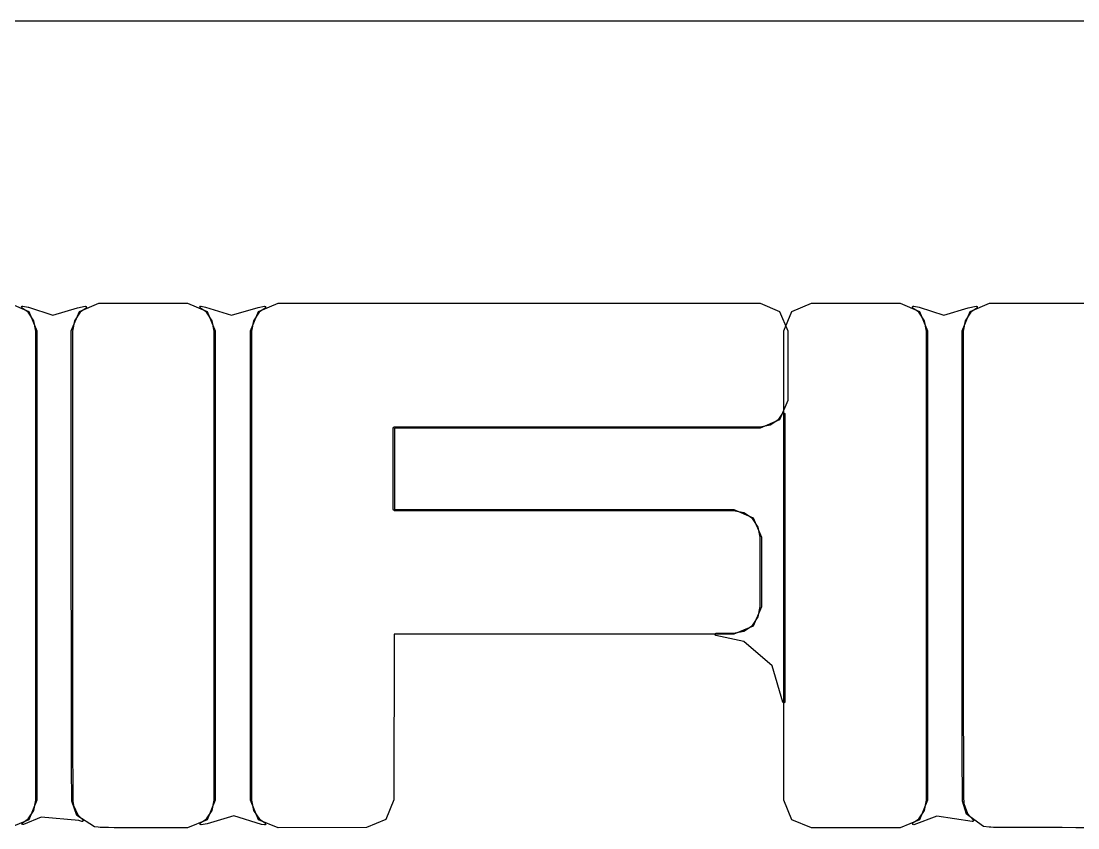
# Model space of a CAD drawing. Extents: x -22 to 351, y -111 to 35.
# Drawn here: x -13.287 to -11.332, y 26.333 to 27.825 of the extents above; entities that cross this region are included whole.
import ezdxf

# ---------------------------------------------------------------- set-up
doc = ezdxf.new("R2010")
doc.units = 0
doc.layers.add('BLACK', color=7, linetype='CONTINUOUS')

msp = doc.modelspace()

# ---------------------------------------------------------------- linework, layer by layer
at = {"layer": 'BLACK', "linetype": 'CONTINUOUS'}
for p, q in [((-5.525, 27.825), (-19.525, 27.825)), ((-5.525, 27.825), (-19.525, 27.825)), ((-13.3084, 27.303), (-13.2724, 27.2881)), ((-13.2857, 27.2958), (-13.2846, 27.2975)), ((-13.2848, 27.294), (-13.2857, 27.2958)), ((-13.2738, 27.2866), (-13.2848, 27.294)), ((-13.2846, 27.2975), (-13.2833, 27.2976)), ((-13.2833, 27.2976), (-13.2733, 27.2956)), ((-13.2733, 27.2956), (-13.2731, 27.2956)), ((-13.2731, 27.2956), (-13.2278, 27.2814)), ((-13.2278, 27.2814), (-13.1824, 27.2947)), ((-13.1824, 27.2947), (-13.1823, 27.2948)), ((-13.1823, 27.2948), (-13.1679, 27.2976)), ((-13.1788, 27.2881), (-13.1428, 27.303)), ((-13.1664, 27.294), (-13.1774, 27.2866)), ((-13.1679, 27.2976), (-13.166, 27.297)), ((-13.1656, 27.295), (-13.1664, 27.294)), ((-13.166, 27.297), (-13.1656, 27.295)), ((-13.1428, 27.303), (-12.9786, 27.303)), ((-12.9786, 27.303), (-12.9425, 27.2881)), ((-12.9558, 27.2958), (-12.9547, 27.2975)), ((-12.955, 27.294), (-12.9558, 27.2958)), ((-12.944, 27.2866), (-12.955, 27.294)), ((-12.9547, 27.2975), (-12.9535, 27.2976)), ((-12.9535, 27.2976), (-12.9458, 27.2961)), ((-12.9458, 27.2961), (-12.9456, 27.296)), ((-12.9456, 27.296), (-12.8972, 27.2809)), ((-12.8972, 27.2809), (-12.8482, 27.2953)), ((-12.8482, 27.2953), (-12.848, 27.2953)), ((-12.848, 27.2953), (-12.8366, 27.2976)), ((-12.8475, 27.2881), (-12.8114, 27.303)), ((-12.8351, 27.294), (-12.8461, 27.2866)), ((-12.8366, 27.2976), (-12.8347, 27.297)), ((-12.8343, 27.295), (-12.8351, 27.294)), ((-12.8347, 27.297), (-12.8343, 27.295)), ((-12.8114, 27.303), (-11.9195, 27.303)), ((-11.9195, 27.303), (-11.8834, 27.2881)), ((-11.8609, 27.2881), (-11.8248, 27.303)), ((-11.8248, 27.303), (-11.6607, 27.303)), ((-11.6607, 27.303), (-11.6246, 27.2881)), ((-11.6379, 27.2958), (-11.6368, 27.2975)), ((-11.637, 27.294), (-11.6379, 27.2958)), ((-11.626, 27.2866), (-11.637, 27.294)), ((-11.6368, 27.2975), (-11.6355, 27.2976)), ((-11.6355, 27.2976), (-11.6255, 27.2956)), ((-11.6255, 27.2956), (-11.6253, 27.2956)), ((-11.6253, 27.2956), (-11.58, 27.2814)), ((-11.58, 27.2814), (-11.5347, 27.2947)), ((-11.5347, 27.2947), (-11.5345, 27.2948)), ((-11.5345, 27.2948), (-11.5201, 27.2976)), ((-11.5311, 27.2881), (-11.495, 27.303)), ((-11.5186, 27.294), (-11.5296, 27.2866)), ((-11.5201, 27.2976), (-11.5182, 27.297)), ((-11.5178, 27.295), (-11.5186, 27.294)), ((-11.5182, 27.297), (-11.5178, 27.295)), ((-11.495, 27.303), (-10.6016, 27.303)), ((-13.2632, 27.2708), (-13.2738, 27.2866)), ((-13.2724, 27.2881), (-13.2574, 27.252)), ((-13.2594, 27.2518), (-13.2632, 27.2708)), ((-13.1938, 27.252), (-13.1788, 27.2881)), ((-13.188, 27.2708), (-13.1918, 27.2518)), ((-13.1774, 27.2866), (-13.188, 27.2708)), ((-12.9333, 27.2708), (-12.944, 27.2866)), ((-12.9425, 27.2881), (-12.9276, 27.252)), ((-12.9296, 27.2518), (-12.9333, 27.2708)), ((-12.8624, 27.252), (-12.8475, 27.2881)), ((-12.8567, 27.2708), (-12.8604, 27.2518)), ((-12.8461, 27.2866), (-12.8567, 27.2708)), ((-11.8834, 27.2881), (-11.8685, 27.252)), ((-11.8758, 27.252), (-11.8609, 27.2881)), ((-11.6154, 27.2708), (-11.626, 27.2866)), ((-11.6246, 27.2881), (-11.6097, 27.252)), ((-11.6117, 27.2518), (-11.6154, 27.2708)), ((-11.546, 27.252), (-11.5311, 27.2881)), ((-11.5402, 27.2708), (-11.544, 27.2518)), ((-11.5296, 27.2866), (-11.5402, 27.2708)), ((-13.2594, 26.384), (-13.2594, 27.2518)), ((-13.2574, 27.252), (-13.2574, 26.3838)), ((-13.1938, 26.8189), (-13.1938, 27.252)), ((-13.1918, 27.2518), (-13.1918, 26.8189)), ((-12.9296, 26.384), (-12.9296, 27.2518)), ((-12.9276, 27.252), (-12.9276, 26.3838)), ((-12.8624, 26.3837), (-12.8624, 27.252)), ((-12.8604, 27.2518), (-12.8604, 26.3839)), ((-11.8758, 26.3838), (-11.8758, 27.252)), ((-11.8685, 27.252), (-11.8685, 27.1233)), ((-11.6117, 26.384), (-11.6117, 27.2518)), ((-11.6097, 27.252), (-11.6097, 26.3838)), ((-11.546, 26.8189), (-11.546, 27.252)), ((-11.544, 27.2518), (-11.544, 26.8189)), ((-11.8685, 27.1233), (-11.8834, 27.0873)), ((-11.8849, 27.0887), (-11.8775, 27.0998)), ((-11.8775, 27.0998), (-11.8757, 27.1007)), ((-11.8757, 27.1007), (-11.874, 27.0995)), ((-11.874, 27.0995), (-11.8738, 27.0987)), ((-11.8738, 27.0987), (-11.8738, 26.5657)), ((-11.9197, 27.0743), (-11.9008, 27.0781)), ((-11.8834, 27.0873), (-11.9195, 27.0723)), ((-11.9008, 27.0781), (-11.8849, 27.0887)), ((-12.5982, 27.0723), (-12.5972, 27.0741)), ((-12.5982, 26.9214), (-12.5982, 27.0723)), ((-12.5972, 27.0741), (-12.5962, 27.0743)), ((-12.5962, 27.0743), (-11.9197, 27.0743)), ((-11.9195, 27.0723), (-12.5962, 27.0723)), ((-12.5962, 27.0723), (-12.5962, 26.9214)), ((-12.598, 26.9204), (-12.5982, 26.9214)), ((-12.5962, 26.9194), (-12.598, 26.9204)), ((-12.5962, 26.9214), (-11.9683, 26.9214)), ((-11.9685, 26.9194), (-12.5962, 26.9194)), ((-11.9496, 26.9156), (-11.9685, 26.9194)), ((-11.9683, 26.9214), (-11.9323, 26.9065)), ((-11.9337, 26.905), (-11.9496, 26.9156)), ((-11.9231, 26.8891), (-11.9337, 26.905)), ((-11.9323, 26.9065), (-11.9173, 26.8704)), ((-11.9193, 26.8702), (-11.9231, 26.8891)), ((-11.9193, 26.7419), (-11.9193, 26.8702)), ((-11.9173, 26.8704), (-11.9173, 26.7417)), ((-13.1938, 26.7876), (-13.1938, 26.8189)), ((-13.1918, 26.8189), (-13.1918, 26.7876)), ((-11.546, 26.7876), (-11.546, 26.8189)), ((-11.544, 26.8189), (-11.544, 26.7876)), ((-13.1938, 26.7526), (-13.1938, 26.7876)), ((-13.1938, 26.7876), (-13.1938, 26.7876)), ((-13.1918, 26.7876), (-13.1918, 26.7876)), ((-13.1918, 26.7876), (-13.1918, 26.7526)), ((-11.546, 26.7526), (-11.546, 26.7876)), ((-11.546, 26.7876), (-11.546, 26.7876)), ((-11.544, 26.7876), (-11.544, 26.7876)), ((-11.544, 26.7876), (-11.544, 26.7526)), ((-13.1937, 26.7186), (-13.1938, 26.7526)), ((-13.1938, 26.7526), (-13.1938, 26.7526)), ((-13.1918, 26.7526), (-13.1918, 26.7526)), ((-13.1918, 26.7526), (-13.1917, 26.7186)), ((-11.546, 26.7186), (-11.546, 26.7526)), ((-11.546, 26.7526), (-11.546, 26.7526)), ((-11.544, 26.7526), (-11.544, 26.7526)), ((-11.544, 26.7526), (-11.544, 26.7186)), ((-11.9337, 26.7071), (-11.9231, 26.723)), ((-11.9173, 26.7417), (-11.9323, 26.7057)), ((-11.9231, 26.723), (-11.9193, 26.7419)), ((-13.1937, 26.7185), (-13.1937, 26.7186)), ((-13.1937, 26.6855), (-13.1937, 26.7185)), ((-13.1917, 26.7186), (-13.1917, 26.7185)), ((-13.1917, 26.7185), (-13.1917, 26.6855)), ((-11.9323, 26.7057), (-11.9683, 26.6907)), ((-11.9496, 26.6965), (-11.9337, 26.7071)), ((-11.546, 26.7185), (-11.546, 26.7186)), ((-11.5459, 26.6855), (-11.546, 26.7185)), ((-11.544, 26.7186), (-11.544, 26.7185)), ((-11.544, 26.7185), (-11.5439, 26.6855)), ((-13.1937, 26.6854), (-13.1937, 26.6855)), ((-13.1937, 26.6535), (-13.1937, 26.6854)), ((-13.1917, 26.6855), (-13.1917, 26.6854)), ((-13.1917, 26.6854), (-13.1917, 26.6535)), ((-12.5963, 26.6907), (-12.597, 26.3844)), ((-11.9683, 26.6907), (-12.5963, 26.6907)), ((-12.0027, 26.6901), (-12.0023, 26.6921)), ((-12.0013, 26.6888), (-12.0027, 26.6901)), ((-12.0023, 26.6921), (-12.0008, 26.6927)), ((-11.9498, 26.6776), (-12.0013, 26.6888)), ((-12.0008, 26.6927), (-11.9685, 26.6927)), ((-11.9685, 26.6927), (-11.9496, 26.6965)), ((-11.5459, 26.6854), (-11.5459, 26.6855)), ((-11.5459, 26.6535), (-11.5459, 26.6854)), ((-11.5439, 26.6855), (-11.5439, 26.6854)), ((-11.5439, 26.6854), (-11.5439, 26.6535)), ((-11.8974, 26.6322), (-11.9498, 26.6776)), ((-13.1937, 26.6534), (-13.1937, 26.6535)), ((-13.1937, 26.6227), (-13.1937, 26.6534)), ((-13.1917, 26.6535), (-13.1917, 26.6534)), ((-13.1917, 26.6534), (-13.1917, 26.6227)), ((-11.5459, 26.6534), (-11.5459, 26.6535)), ((-11.5459, 26.6227), (-11.5459, 26.6534)), ((-11.5439, 26.6535), (-11.5439, 26.6534)), ((-11.5439, 26.6534), (-11.5439, 26.6227)), ((-11.8778, 26.5652), (-11.8974, 26.6322)), ((-13.1936, 26.5932), (-13.1937, 26.6227)), ((-13.1937, 26.6227), (-13.1937, 26.6227)), ((-13.1917, 26.6227), (-13.1917, 26.6227)), ((-13.1917, 26.6227), (-13.1916, 26.5932)), ((-11.5458, 26.5932), (-11.5459, 26.6227)), ((-11.5459, 26.6227), (-11.5459, 26.6227)), ((-11.5439, 26.6227), (-11.5439, 26.6227)), ((-11.5439, 26.6227), (-11.5438, 26.5932)), ((-13.1936, 26.5652), (-13.1936, 26.5932)), ((-13.1936, 26.5932), (-13.1936, 26.5932)), ((-13.1916, 26.5932), (-13.1916, 26.5932)), ((-13.1916, 26.5932), (-13.1916, 26.5652)), ((-11.5458, 26.5652), (-11.5458, 26.5932)), ((-11.5458, 26.5932), (-11.5458, 26.5932)), ((-11.5438, 26.5932), (-11.5438, 26.5932)), ((-11.5438, 26.5932), (-11.5438, 26.5652)), ((-13.1935, 26.5388), (-13.1936, 26.5652)), ((-13.1936, 26.5652), (-13.1936, 26.5652)), ((-13.1916, 26.5652), (-13.1916, 26.5652)), ((-13.1916, 26.5652), (-13.1915, 26.5388)), ((-11.8768, 26.564), (-11.8778, 26.5652)), ((-11.8748, 26.564), (-11.8768, 26.564)), ((-11.8738, 26.5657), (-11.8748, 26.564)), ((-11.5458, 26.5388), (-11.5458, 26.5652)), ((-11.5458, 26.5652), (-11.5458, 26.5652)), ((-11.5438, 26.5652), (-11.5438, 26.5652)), ((-11.5438, 26.5652), (-11.5438, 26.5388)), ((-13.1935, 26.514), (-13.1935, 26.5388)), ((-13.1935, 26.5388), (-13.1935, 26.5388)), ((-13.1915, 26.5388), (-13.1915, 26.5388)), ((-13.1915, 26.5388), (-13.1915, 26.514)), ((-11.5457, 26.514), (-11.5458, 26.5388)), ((-11.5458, 26.5388), (-11.5458, 26.5388)), ((-11.5438, 26.5388), (-11.5438, 26.5388)), ((-11.5438, 26.5388), (-11.5437, 26.514)), ((-13.1934, 26.4911), (-13.1935, 26.514)), ((-13.1935, 26.514), (-13.1935, 26.514)), ((-13.1915, 26.514), (-13.1915, 26.514)), ((-13.1915, 26.514), (-13.1914, 26.4911)), ((-11.5456, 26.4911), (-11.5457, 26.514)), ((-11.5457, 26.514), (-11.5457, 26.514)), ((-11.5437, 26.514), (-11.5437, 26.514)), ((-11.5437, 26.514), (-11.5436, 26.4911)), ((-13.1934, 26.47), (-13.1934, 26.4911)), ((-13.1934, 26.4911), (-13.1934, 26.4911)), ((-13.1914, 26.4911), (-13.1914, 26.4911)), ((-13.1914, 26.4911), (-13.1914, 26.47)), ((-11.5456, 26.47), (-11.5456, 26.4911)), ((-11.5456, 26.4911), (-11.5456, 26.4911)), ((-11.5436, 26.4911), (-11.5436, 26.4911)), ((-11.5436, 26.4911), (-11.5436, 26.47)), ((-13.1933, 26.451), (-13.1934, 26.47)), ((-13.1934, 26.47), (-13.1934, 26.47)), ((-13.1914, 26.47), (-13.1914, 26.47)), ((-13.1914, 26.47), (-13.1913, 26.451)), ((-11.5455, 26.451), (-11.5456, 26.47)), ((-11.5456, 26.47), (-11.5456, 26.47)), ((-11.5436, 26.47), (-11.5436, 26.47)), ((-11.5436, 26.47), (-11.5435, 26.451)), ((-13.1932, 26.4341), (-13.1933, 26.451)), ((-13.1933, 26.451), (-13.1933, 26.451)), ((-13.1913, 26.451), (-13.1913, 26.451)), ((-13.1913, 26.451), (-13.1912, 26.4341)), ((-11.5455, 26.4341), (-11.5455, 26.451)), ((-11.5455, 26.451), (-11.5455, 26.451)), ((-11.5435, 26.451), (-11.5435, 26.451)), ((-11.5435, 26.451), (-11.5435, 26.4342)), ((-13.1932, 26.4195), (-13.1932, 26.4341)), ((-13.1932, 26.4341), (-13.1932, 26.4341)), ((-13.1912, 26.4341), (-13.1912, 26.4341)), ((-13.1912, 26.4341), (-13.1912, 26.4341)), ((-13.1912, 26.4341), (-13.1912, 26.4195)), ((-11.5454, 26.4195), (-11.5455, 26.4341)), ((-11.5455, 26.4341), (-11.5455, 26.4341)), ((-11.5435, 26.4342), (-11.5435, 26.4341)), ((-11.5435, 26.4341), (-11.5435, 26.4341)), ((-11.5435, 26.4341), (-11.5434, 26.4195)), ((-13.1932, 26.4194), (-13.1932, 26.4195)), ((-13.1931, 26.4072), (-13.1932, 26.4194)), ((-13.1912, 26.4195), (-13.1912, 26.4194)), ((-13.1912, 26.4194), (-13.1911, 26.4072)), ((-11.5454, 26.4194), (-11.5454, 26.4195)), ((-11.5453, 26.4072), (-11.5454, 26.4194)), ((-11.5434, 26.4195), (-11.5434, 26.4194)), ((-11.5434, 26.4194), (-11.5433, 26.4072)), ((-13.1931, 26.4071), (-13.1931, 26.4072)), ((-13.193, 26.3974), (-13.1931, 26.4071)), ((-13.193, 26.3972), (-13.193, 26.3974)), ((-13.1929, 26.3901), (-13.193, 26.3972)), ((-13.1911, 26.4072), (-13.1911, 26.4071)), ((-13.1911, 26.4071), (-13.1911, 26.4071)), ((-13.1911, 26.4071), (-13.191, 26.3974)), ((-13.191, 26.3974), (-13.191, 26.3974)), ((-13.191, 26.3974), (-13.191, 26.3973)), ((-13.191, 26.3973), (-13.1909, 26.3902)), ((-11.5453, 26.4071), (-11.5453, 26.4072)), ((-11.5452, 26.3974), (-11.5453, 26.4071)), ((-11.5452, 26.3972), (-11.5452, 26.3974)), ((-11.5452, 26.3901), (-11.5452, 26.3972)), ((-11.5433, 26.4072), (-11.5433, 26.4071)), ((-11.5433, 26.4071), (-11.5433, 26.4071)), ((-11.5433, 26.4071), (-11.5432, 26.3974)), ((-11.5432, 26.3974), (-11.5432, 26.3974)), ((-11.5432, 26.3974), (-11.5432, 26.3973)), ((-11.5432, 26.3973), (-11.5432, 26.3902)), ((-13.2574, 26.3838), (-13.2724, 26.3477)), ((-13.2632, 26.365), (-13.2594, 26.384)), ((-13.1929, 26.3898), (-13.1929, 26.3901)), ((-13.1929, 26.3854), (-13.1929, 26.3898)), ((-13.1928, 26.3836), (-13.1929, 26.3854)), ((-13.1927, 26.3821), (-13.1928, 26.3836)), ((-13.1836, 26.3555), (-13.1927, 26.3821)), ((-13.1909, 26.3902), (-13.1909, 26.3898)), ((-13.1909, 26.3898), (-13.1909, 26.3854)), ((-13.1909, 26.3854), (-13.1908, 26.3837)), ((-13.1908, 26.3837), (-13.1907, 26.3823)), ((-13.1907, 26.3823), (-13.1896, 26.3743)), ((-13.1896, 26.3743), (-13.1819, 26.3567)), ((-12.9276, 26.3838), (-12.9425, 26.3477)), ((-12.9333, 26.365), (-12.9296, 26.384)), ((-12.8473, 26.3475), (-12.8624, 26.3837)), ((-12.8604, 26.3839), (-12.8566, 26.3648)), ((-12.597, 26.3844), (-12.612, 26.3484)), ((-11.8609, 26.3477), (-11.8758, 26.3838)), ((-11.6097, 26.3838), (-11.6246, 26.3477)), ((-11.6154, 26.365), (-11.6117, 26.384)), ((-11.5452, 26.3897), (-11.5452, 26.3901)), ((-11.5451, 26.3854), (-11.5452, 26.3897)), ((-11.545, 26.3836), (-11.5451, 26.3854)), ((-11.5449, 26.3821), (-11.545, 26.3836)), ((-11.5376, 26.3583), (-11.5449, 26.3821)), ((-11.5432, 26.3902), (-11.5432, 26.3898)), ((-11.5432, 26.3898), (-11.5431, 26.3854)), ((-11.5431, 26.3854), (-11.543, 26.3837)), ((-11.543, 26.3837), (-11.5429, 26.3822)), ((-11.5429, 26.3822), (-11.5424, 26.3775)), ((-11.5424, 26.3775), (-11.5359, 26.3594)), ((-13.2495, 26.3524), (-13.2822, 26.3388)), ((-13.2738, 26.3491), (-13.2632, 26.365)), ((-13.1801, 26.3464), (-13.2495, 26.3524)), ((-13.1507, 26.3345), (-13.1836, 26.3555)), ((-13.1819, 26.3567), (-13.1723, 26.3475)), ((-12.944, 26.3491), (-12.9333, 26.365)), ((-12.8933, 26.3549), (-12.9426, 26.3403)), ((-12.8422, 26.3392), (-12.8933, 26.3549)), ((-12.8566, 26.3648), (-12.8459, 26.349)), ((-11.5927, 26.3544), (-11.6349, 26.3384)), ((-11.626, 26.3491), (-11.6154, 26.365)), ((-11.527, 26.3444), (-11.5927, 26.3544)), ((-11.5062, 26.3352), (-11.5376, 26.3583)), ((-11.5359, 26.3594), (-11.5252, 26.3477)), ((-13.2724, 26.3477), (-13.3084, 26.3328)), ((-13.285, 26.3409), (-13.2841, 26.3423)), ((-13.2842, 26.339), (-13.285, 26.3409)), ((-13.2822, 26.3388), (-13.2842, 26.339)), ((-13.2841, 26.3423), (-13.2738, 26.3491)), ((-13.1745, 26.3442), (-13.1801, 26.3464)), ((-13.1732, 26.3442), (-13.1745, 26.3442)), ((-13.1718, 26.3456), (-13.1732, 26.3442)), ((-13.1723, 26.3475), (-13.1718, 26.3456)), ((-13.15, 26.3344), (-13.1507, 26.3345)), ((-13.144, 26.3337), (-13.15, 26.3344)), ((-13.1407, 26.3335), (-13.144, 26.3337)), ((-13.1394, 26.3335), (-13.1407, 26.3335)), ((-13.1336, 26.3333), (-13.1394, 26.3335)), ((-13.1331, 26.3333), (-13.1336, 26.3333)), ((-13.1251, 26.3332), (-13.1331, 26.3333)), ((-13.1248, 26.3332), (-13.1251, 26.3332)), ((-13.1148, 26.333), (-13.1248, 26.3332)), ((-13.1146, 26.333), (-13.1148, 26.333)), ((-13.1028, 26.3329), (-13.1146, 26.333)), ((-13.1027, 26.3329), (-13.1028, 26.3329)), ((-13.0895, 26.3328), (-13.1027, 26.3329)), ((-13.0894, 26.3328), (-13.0895, 26.3328)), ((-13.0751, 26.3328), (-13.0894, 26.3328)), ((-13.075, 26.3328), (-13.0751, 26.3328)), ((-13.0597, 26.3328), (-13.075, 26.3328)), ((-12.9786, 26.3328), (-13.0597, 26.3328)), ((-12.9425, 26.3477), (-12.9786, 26.3328)), ((-12.9557, 26.3408), (-12.955, 26.3418)), ((-12.9553, 26.3388), (-12.9557, 26.3408)), ((-12.9535, 26.3382), (-12.9553, 26.3388)), ((-12.955, 26.3418), (-12.944, 26.3491)), ((-12.9427, 26.3403), (-12.9535, 26.3382)), ((-12.9426, 26.3403), (-12.9427, 26.3403)), ((-12.8112, 26.3327), (-12.8473, 26.3475)), ((-12.8459, 26.349), (-12.8349, 26.3417)), ((-12.842, 26.3391), (-12.8422, 26.3392)), ((-12.8363, 26.338), (-12.842, 26.3391)), ((-12.8351, 26.3382), (-12.8363, 26.338)), ((-12.834, 26.3399), (-12.8351, 26.3382)), ((-12.8349, 26.3417), (-12.834, 26.3399)), ((-12.6477, 26.3335), (-12.8112, 26.3327)), ((-12.612, 26.3484), (-12.6477, 26.3335)), ((-11.8248, 26.3328), (-11.8609, 26.3477)), ((-11.6607, 26.3328), (-11.8248, 26.3328)), ((-11.6246, 26.3477), (-11.6607, 26.3328)), ((-11.6376, 26.3406), (-11.6368, 26.342)), ((-11.6369, 26.3388), (-11.6376, 26.3406)), ((-11.6349, 26.3384), (-11.6369, 26.3388)), ((-11.6368, 26.342), (-11.626, 26.3491)), ((-11.5263, 26.3444), (-11.527, 26.3444)), ((-11.5248, 26.3458), (-11.5263, 26.3444)), ((-11.5252, 26.3477), (-11.5248, 26.3458)), ((-11.5061, 26.3352), (-11.5062, 26.3352)), ((-11.496, 26.3338), (-11.5061, 26.3352)), ((-11.494, 26.3337), (-11.496, 26.3338)), ((-11.4927, 26.3337), (-11.494, 26.3337)), ((-11.4879, 26.3336), (-11.4927, 26.3337)), ((-11.4876, 26.3336), (-11.4879, 26.3336)), ((-11.4801, 26.3335), (-11.4876, 26.3336)), ((-11.4799, 26.3335), (-11.4801, 26.3335)), ((-11.4698, 26.3334), (-11.4799, 26.3335)), ((-11.4697, 26.3334), (-11.4698, 26.3334)), ((-11.4571, 26.3334), (-11.4697, 26.3334)), ((-11.457, 26.3334), (-11.4571, 26.3334)), ((-11.442, 26.3333), (-11.457, 26.3334)), ((-11.4247, 26.3332), (-11.442, 26.3333)), ((-11.442, 26.3333), (-11.442, 26.3333)), ((-11.4053, 26.3332), (-11.4247, 26.3332)), ((-11.4247, 26.3332), (-11.4247, 26.3332)), ((-11.3839, 26.3331), (-11.4053, 26.3332)), ((-11.4053, 26.3332), (-11.4053, 26.3332)), ((-11.3838, 26.3331), (-11.3839, 26.3331)), ((-11.3605, 26.3331), (-11.3838, 26.3331)), ((-11.3354, 26.333), (-11.3605, 26.3331)), ((-11.3605, 26.3331), (-11.3605, 26.3331)), ((-11.3086, 26.333), (-11.3354, 26.333)), ((-11.3354, 26.333), (-11.3354, 26.333))]:
    msp.add_line(p, q, dxfattribs=at)

doc.saveas('drawing.dxf')
